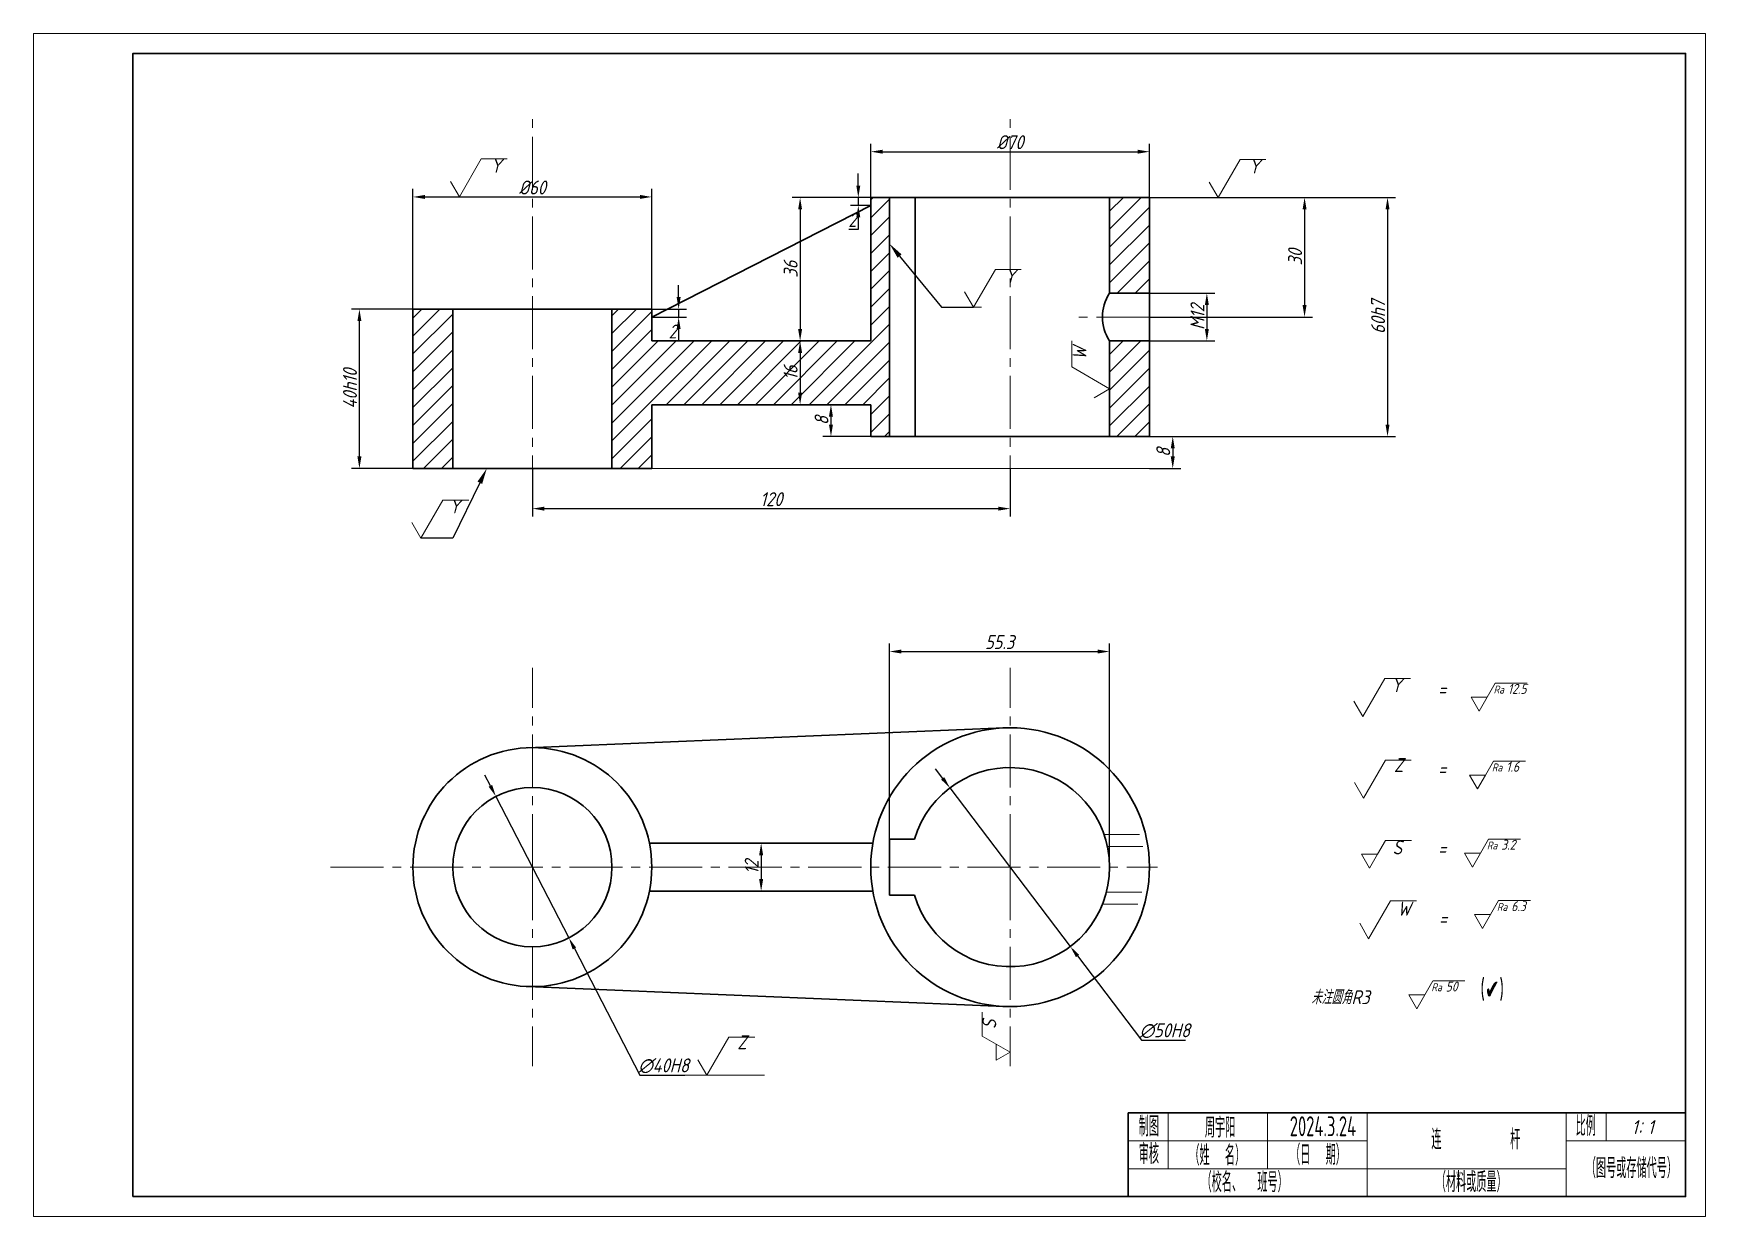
# Model space of a CAD drawing. Header units: millimetres. Extents: x 0 to 420, y 0 to 297.
import ezdxf
from ezdxf import colors
from ezdxf.entities.mleader import LeaderData, LeaderLine
from ezdxf.math import Vec2, Vec3

# ---------------------------------------------------------------- set-up
doc = ezdxf.new("R2010")
doc.units = ezdxf.units.MM
doc.header["$LTSCALE"] = 0.7
doc.linetypes.add('CENTER2', pattern=[28.575, 19.05, -3.175, 3.175, -3.175])
doc.linetypes.add('DASHED', pattern=[19.05, 12.7, -6.35])
for name, color, linetype, lineweight in [('尺寸标注', 4, 'Continuous', 15), ('点划线', 31, 'CENTER2', 15), ('粗实线', 255, 'Continuous', 30), ('细实线', 3, 'Continuous', 15), ('虚线', 4, 'DASHED', 15)]:
    doc.layers.add(name, color=color, linetype=linetype, lineweight=lineweight)
doc.styles.get("Standard").update_dxf_attribs({"font": 'arial.ttf'})
doc.styles.add('中文', font='gbenor.shx', dxfattribs={"width": 0.707, "height": 5, "bigfont": 'gbcbig.shx'})
doc.styles.add('尺寸3.5', font='gbeitc.shx', dxfattribs={"height": 3.5, "bigfont": 'gbcbig.shx'})
doc.styles.add('斜体2.5', font='gbeitc.shx', dxfattribs={"height": 2.5, "bigfont": 'gbcbig.shx'})
doc.dimstyles.new('尺寸3.5', dxfattribs={"dimtxt": 3.5, "dimasz": 3, "dimexe": 2, "dimexo": 0, "dimtad": 1, "dimtoh": 1, "dimdec": 0, "dimtxsty": '尺寸3.5', "dimcen": 2.5, "dimadec": 0, "dimazin": 0, "dimtfac": 1, "dimtdec": 0, "dimtmove": 0, "dimatfit": 3, "dimfxl": 1, "dimarcsym": 0})
doc.dimstyles.new('尺寸3.5$3', dxfattribs={"dimtxt": 3.5, "dimasz": 3, "dimexe": 2, "dimexo": 0, "dimtad": 1, "dimtoh": 1, "dimdec": 0, "dimtxsty": '尺寸3.5', "dimcen": 2.5, "dimadec": 0, "dimazin": 0, "dimtfac": 1, "dimtdec": 0, "dimtmove": 0, "dimatfit": 1, "dimfxl": 1, "dimarcsym": 0})

# ---------------------------------------------------------------- blocks, each defined once
blk = doc.blocks.new('*D7')
at = {"layer": 'Defpoints', "color": 0, "transparency": 16777216}
for p in [(155.32, 255.96), (95.32, 227.81), (155.32, 227.81)]:
    blk.add_point(p, dxfattribs=at)
at = {"layer": '尺寸标注', "color": 0, "lineweight": -2, "transparency": 16777216}
for p, q in [((95.32, 227.81), (95.32, 257.96)), ((155.32, 227.81), (155.32, 257.96)), ((98.32, 255.96), (152.32, 255.96))]:
    blk.add_line(p, q, dxfattribs=at)
at = {"layer": '尺寸标注', "color": 0, "transparency": 16777216}
for points in [[(98.32, 256.46), (98.32, 255.46), (95.32, 255.96)], [(152.32, 256.46), (152.32, 255.46), (155.32, 255.96)]]:
    blk.add_solid(points, dxfattribs=at)
at = {"layer": '尺寸标注', "color": 0, "transparency": 16777216, "insert": (125.32, 258.33), "char_height": 3.5, "attachment_point": 5, "style": '尺寸3.5'}
blk.add_mtext('%%C60', dxfattribs=at)
blk = doc.blocks.new('*D8')
at = {"layer": 'Defpoints', "color": 0, "transparency": 16777216}
for p in [(81.88, 227.81), (95.32, 227.81), (95.32, 187.81)]:
    blk.add_point(p, dxfattribs=at)
at = {"layer": '尺寸标注', "color": 0, "lineweight": -2, "transparency": 16777216}
for p, q in [((95.32, 227.81), (79.88, 227.81)), ((81.88, 190.81), (81.88, 224.81)), ((95.32, 187.81), (79.88, 187.81))]:
    blk.add_line(p, q, dxfattribs=at)
at = {"layer": '尺寸标注', "color": 0, "transparency": 16777216}
for points in [[(81.38, 224.81), (82.38, 224.81), (81.88, 227.81)], [(81.38, 190.81), (82.38, 190.81), (81.88, 187.81)]]:
    blk.add_solid(points, dxfattribs=at)
at = {"layer": '尺寸标注', "color": 0, "transparency": 16777216, "insert": (79.51, 207.81), "char_height": 3.5, "attachment_point": 5, "rotation": 90, "style": '尺寸3.5'}
blk.add_mtext('40h10', dxfattribs=at)
blk = doc.blocks.new('*D9')
at = {"layer": 'Defpoints', "color": 0, "transparency": 16777216}
for p in [(280.32, 255.81), (280.32, 195.81), (340.12, 195.81)]:
    blk.add_point(p, dxfattribs=at)
at = {"layer": '尺寸标注', "color": 0, "lineweight": -2, "transparency": 16777216}
for p, q in [((280.32, 255.81), (342.12, 255.81)), ((340.12, 252.81), (340.12, 198.81)), ((280.32, 195.81), (342.12, 195.81))]:
    blk.add_line(p, q, dxfattribs=at)
at = {"layer": '尺寸标注', "color": 0, "transparency": 16777216}
for points in [[(339.62, 252.81), (340.62, 252.81), (340.12, 255.81)], [(339.62, 198.81), (340.62, 198.81), (340.12, 195.81)]]:
    blk.add_solid(points, dxfattribs=at)
at = {"layer": '尺寸标注', "color": 0, "transparency": 16777216, "insert": (337.75, 225.81), "char_height": 3.5, "attachment_point": 5, "rotation": 90, "style": '尺寸3.5'}
blk.add_mtext('60h7', dxfattribs=at)
blk = doc.blocks.new('*D10')
at = {"layer": 'Defpoints', "color": 0, "transparency": 16777216}
for p in [(280.32, 255.81), (280.32, 225.81), (319.28, 225.81)]:
    blk.add_point(p, dxfattribs=at)
at = {"layer": '尺寸标注', "color": 0, "lineweight": -2, "transparency": 16777216}
for p, q in [((280.32, 255.81), (321.28, 255.81)), ((319.28, 252.81), (319.28, 228.81)), ((280.32, 225.81), (321.28, 225.81))]:
    blk.add_line(p, q, dxfattribs=at)
at = {"layer": '尺寸标注', "color": 0, "transparency": 16777216}
for points in [[(318.78, 252.81), (319.78, 252.81), (319.28, 255.81)], [(318.78, 228.81), (319.78, 228.81), (319.28, 225.81)]]:
    blk.add_solid(points, dxfattribs=at)
at = {"layer": '尺寸标注', "color": 0, "transparency": 16777216, "insert": (316.9, 240.81), "char_height": 3.5, "attachment_point": 5, "rotation": 90, "style": '尺寸3.5'}
blk.add_mtext('30', dxfattribs=at)
blk = doc.blocks.new('*D11')
at = {"layer": 'Defpoints', "color": 0, "transparency": 16777216}
for p in [(280.32, 231.81), (280.32, 219.81), (294.74, 219.81)]:
    blk.add_point(p, dxfattribs=at)
at = {"layer": '尺寸标注', "color": 0, "lineweight": -2, "transparency": 16777216}
for p, q in [((280.32, 231.81), (296.74, 231.81)), ((294.74, 228.81), (294.74, 222.81)), ((280.32, 219.81), (296.74, 219.81))]:
    blk.add_line(p, q, dxfattribs=at)
at = {"layer": '尺寸标注', "color": 0, "transparency": 16777216}
for points in [[(294.24, 228.81), (295.24, 228.81), (294.74, 231.81)], [(294.24, 222.81), (295.24, 222.81), (294.74, 219.81)]]:
    blk.add_solid(points, dxfattribs=at)
at = {"layer": '尺寸标注', "color": 0, "transparency": 16777216, "insert": (292.37, 225.81), "char_height": 3.5, "attachment_point": 5, "rotation": 90, "style": '尺寸3.5'}
blk.add_mtext('M12', dxfattribs=at)
blk = doc.blocks.new('*D12')
at = {"layer": 'Defpoints', "color": 0, "transparency": 16777216}
for p in [(280.32, 195.81), (280.32, 187.81), (286.17, 187.81)]:
    blk.add_point(p, dxfattribs=at)
at = {"layer": '尺寸标注', "color": 0, "lineweight": -2, "transparency": 16777216}
for p, q in [((280.32, 195.81), (288.17, 195.81)), ((286.17, 192.81), (286.17, 190.81)), ((280.32, 187.81), (288.17, 187.81))]:
    blk.add_line(p, q, dxfattribs=at)
at = {"layer": '尺寸标注', "color": 0, "transparency": 16777216}
for points in [[(285.67, 192.81), (286.67, 192.81), (286.17, 195.81)], [(285.67, 190.81), (286.67, 190.81), (286.17, 187.81)]]:
    blk.add_solid(points, dxfattribs=at)
at = {"layer": '尺寸标注', "color": 0, "transparency": 16777216, "insert": (283.79, 191.81), "char_height": 3.5, "attachment_point": 5, "rotation": 90, "style": '尺寸3.5'}
blk.add_mtext('8', dxfattribs=at)
blk = doc.blocks.new('*D13')
at = {"layer": 'Defpoints', "color": 0, "transparency": 16777216}
for p in [(125.32, 187.81), (245.32, 187.81), (245.32, 177.71)]:
    blk.add_point(p, dxfattribs=at)
at = {"layer": '尺寸标注', "color": 0, "lineweight": -2, "transparency": 16777216}
for p, q in [((125.32, 187.81), (125.32, 175.71)), ((245.32, 187.81), (245.32, 175.71)), ((128.32, 177.71), (242.32, 177.71))]:
    blk.add_line(p, q, dxfattribs=at)
at = {"layer": '尺寸标注', "color": 0, "transparency": 16777216}
for points in [[(128.32, 178.21), (128.32, 177.21), (125.32, 177.71)], [(242.32, 178.21), (242.32, 177.21), (245.32, 177.71)]]:
    blk.add_solid(points, dxfattribs=at)
at = {"layer": '尺寸标注', "color": 0, "transparency": 16777216, "insert": (185.32, 180.08), "char_height": 3.5, "attachment_point": 5, "style": '尺寸3.5'}
blk.add_mtext('120', dxfattribs=at)
blk = doc.blocks.new('*D14')
at = {"layer": 'Defpoints', "color": 0, "transparency": 16777216}
for p in [(280.32, 267.32), (210.32, 255.81), (280.32, 255.81)]:
    blk.add_point(p, dxfattribs=at)
at = {"layer": '尺寸标注', "color": 0, "lineweight": -2, "transparency": 16777216}
for p, q in [((210.32, 255.81), (210.32, 269.32)), ((280.32, 255.81), (280.32, 269.32)), ((213.32, 267.32), (277.32, 267.32))]:
    blk.add_line(p, q, dxfattribs=at)
at = {"layer": '尺寸标注', "color": 0, "transparency": 16777216}
for points in [[(213.32, 267.82), (213.32, 266.82), (210.32, 267.32)], [(277.32, 267.82), (277.32, 266.82), (280.32, 267.32)]]:
    blk.add_solid(points, dxfattribs=at)
at = {"layer": '尺寸标注', "color": 0, "transparency": 16777216, "insert": (245.32, 269.7), "char_height": 3.5, "attachment_point": 5, "style": '尺寸3.5'}
blk.add_mtext('%%C70', dxfattribs=at)
blk = doc.blocks.new('*D15')
at = {"layer": 'Defpoints', "color": 0, "transparency": 16777216}
for p in [(207.19, 253.81), (210.32, 253.81), (210.38, 255.81)]:
    blk.add_point(p, dxfattribs=at)
at = {"layer": '尺寸标注', "color": 0, "lineweight": -2, "transparency": 16777216}
for p, q in [((207.19, 258.81), (207.19, 261.81)), ((210.38, 255.81), (205.19, 255.81)), ((210.32, 253.81), (205.19, 253.81)), ((207.19, 255.81), (207.19, 253.81)), ((207.19, 247.81), (204.82, 247.81)), ((207.19, 250.81), (207.19, 247.81))]:
    blk.add_line(p, q, dxfattribs=at)
at = {"layer": '尺寸标注', "color": 0, "transparency": 16777216}
for points in [[(206.69, 258.81), (207.69, 258.81), (207.19, 255.81)], [(206.69, 250.81), (207.69, 250.81), (207.19, 253.81)]]:
    blk.add_solid(points, dxfattribs=at)
at = {"layer": '尺寸标注', "color": 0, "transparency": 16777216, "insert": (205.69, 250.18), "char_height": 3.5, "attachment_point": 5, "style": '尺寸3.5'}
blk.add_mtext('2', dxfattribs=at)
blk = doc.blocks.new('*D16')
at = {"layer": 'Defpoints', "color": 0, "transparency": 16777216}
for p in [(227.53, 255.81), (192.57, 219.81), (201.29, 219.81)]:
    blk.add_point(p, dxfattribs=at)
at = {"layer": '尺寸标注', "color": 0, "lineweight": -2, "transparency": 16777216}
for p, q in [((227.53, 255.81), (190.57, 255.81)), ((192.57, 252.81), (192.57, 222.81)), ((201.29, 219.81), (190.57, 219.81))]:
    blk.add_line(p, q, dxfattribs=at)
at = {"layer": '尺寸标注', "color": 0, "transparency": 16777216}
for points in [[(192.07, 252.81), (193.07, 252.81), (192.57, 255.81)], [(192.07, 222.81), (193.07, 222.81), (192.57, 219.81)]]:
    blk.add_solid(points, dxfattribs=at)
at = {"layer": '尺寸标注', "color": 0, "transparency": 16777216, "insert": (190.19, 237.81), "char_height": 3.5, "attachment_point": 5, "rotation": 90, "style": '尺寸3.5'}
blk.add_mtext('36', dxfattribs=at)
blk = doc.blocks.new('*D17')
at = {"layer": 'Defpoints', "color": 0, "transparency": 16777216}
for p in [(155.32, 227.81), (155.32, 225.81), (162.06, 225.81)]:
    blk.add_point(p, dxfattribs=at)
at = {"layer": '尺寸标注', "color": 0, "lineweight": -2, "transparency": 16777216}
for p, q in [((162.06, 230.81), (162.06, 233.81)), ((155.32, 227.81), (164.06, 227.81)), ((162.06, 227.81), (162.06, 225.81)), ((155.32, 225.81), (164.06, 225.81)), ((162.06, 222.81), (162.06, 219.81)), ((162.06, 219.81), (159.69, 219.81))]:
    blk.add_line(p, q, dxfattribs=at)
at = {"layer": '尺寸标注', "color": 0, "transparency": 16777216}
for points in [[(161.56, 230.81), (162.56, 230.81), (162.06, 227.81)], [(161.56, 222.81), (162.56, 222.81), (162.06, 225.81)]]:
    blk.add_solid(points, dxfattribs=at)
at = {"layer": '尺寸标注', "color": 0, "transparency": 16777216, "insert": (160.56, 222.18), "char_height": 3.5, "attachment_point": 5, "style": '尺寸3.5'}
blk.add_mtext('2', dxfattribs=at)
blk = doc.blocks.new('*D18')
at = {"layer": 'Defpoints', "color": 0, "transparency": 16777216}
for p in [(210.32, 203.81), (200.32, 195.81), (210.32, 195.81)]:
    blk.add_point(p, dxfattribs=at)
at = {"layer": '尺寸标注', "color": 0, "lineweight": -2, "transparency": 16777216}
for p, q in [((210.32, 203.81), (198.32, 203.81)), ((200.32, 200.81), (200.32, 198.81)), ((210.32, 195.81), (198.32, 195.81))]:
    blk.add_line(p, q, dxfattribs=at)
at = {"layer": '尺寸标注', "color": 0, "transparency": 16777216}
for points in [[(199.82, 200.81), (200.82, 200.81), (200.32, 203.81)], [(199.82, 198.81), (200.82, 198.81), (200.32, 195.81)]]:
    blk.add_solid(points, dxfattribs=at)
at = {"layer": '尺寸标注', "color": 0, "transparency": 16777216, "insert": (197.95, 199.81), "char_height": 3.5, "attachment_point": 5, "rotation": 90, "style": '尺寸3.5'}
blk.add_mtext('8', dxfattribs=at)
blk = doc.blocks.new('*D19')
at = {"layer": 'Defpoints', "color": 0, "transparency": 16777216}
for p in [(192.57, 219.81), (192.57, 203.81), (192.57, 203.81)]:
    blk.add_point(p, dxfattribs=at)
at = {"layer": '尺寸标注', "color": 0, "lineweight": -2, "transparency": 16777216}
for p, q in [((192.57, 219.81), (190.57, 219.81)), ((192.57, 216.81), (192.57, 206.81)), ((192.57, 203.81), (190.57, 203.81))]:
    blk.add_line(p, q, dxfattribs=at)
at = {"layer": '尺寸标注', "color": 0, "transparency": 16777216}
for points in [[(192.07, 216.81), (193.07, 216.81), (192.57, 219.81)], [(192.07, 206.81), (193.07, 206.81), (192.57, 203.81)]]:
    blk.add_solid(points, dxfattribs=at)
at = {"layer": '尺寸标注', "color": 0, "transparency": 16777216, "insert": (190.19, 211.81), "char_height": 3.5, "attachment_point": 5, "rotation": 90, "style": '尺寸3.5'}
blk.add_mtext('16', dxfattribs=at)
blk = doc.blocks.new('*D20')
at = {"layer": 'Defpoints', "color": 0, "transparency": 16777216}
for p in [(116.15, 105.48), (134.5, 69.94)]:
    blk.add_point(p, dxfattribs=at)
at = {"layer": '尺寸标注', "color": 0, "lineweight": -2, "transparency": 16777216}
for p, q in [((114.77, 108.14), (113.39, 110.81)), ((116.15, 105.48), (134.5, 69.94)), ((135.87, 67.27), (152.3, 35.46)), ((152.3, 35.46), (163.64, 35.46))]:
    blk.add_line(p, q, dxfattribs=at)
at = {"layer": '尺寸标注', "color": 0, "transparency": 16777216}
for points in [[(115.21, 108.37), (114.33, 107.92), (116.15, 105.48)], [(136.32, 67.5), (135.43, 67.04), (134.5, 69.94)]]:
    blk.add_solid(points, dxfattribs=at)
at = {"layer": '尺寸标注', "color": 0, "transparency": 16777216, "insert": (158.28, 37.83), "char_height": 3.5, "attachment_point": 5, "style": '尺寸3.5'}
blk.add_mtext('∅40H8', dxfattribs=at)
blk = doc.blocks.new('*D21')
at = {"layer": 'Defpoints', "color": 0, "transparency": 16777216}
for p in [(188.75, 93.71), (182.78, 81.71), (188.75, 81.71)]:
    blk.add_point(p, dxfattribs=at)
at = {"layer": '尺寸标注', "color": 0, "lineweight": -2, "transparency": 16777216}
for p, q in [((188.75, 93.71), (180.78, 93.71)), ((182.78, 90.71), (182.78, 84.71)), ((188.75, 81.71), (180.78, 81.71))]:
    blk.add_line(p, q, dxfattribs=at)
at = {"layer": '尺寸标注', "color": 0, "transparency": 16777216}
for points in [[(182.28, 90.71), (183.28, 90.71), (182.78, 93.71)], [(182.28, 84.71), (183.28, 84.71), (182.78, 81.71)]]:
    blk.add_solid(points, dxfattribs=at)
at = {"layer": '尺寸标注', "color": 0, "transparency": 16777216, "insert": (180.4, 87.71), "char_height": 3.5, "attachment_point": 5, "rotation": 90, "style": '尺寸3.5'}
blk.add_mtext('12', dxfattribs=at)
blk = doc.blocks.new('*D22')
at = {"layer": 'Defpoints', "color": 0, "transparency": 16777216}
for p in [(270.32, 141.84), (215.02, 94.71), (270.32, 87.72)]:
    blk.add_point(p, dxfattribs=at)
at = {"layer": '尺寸标注', "color": 0, "lineweight": -2, "transparency": 16777216}
for p, q in [((215.02, 94.71), (215.02, 143.84)), ((270.32, 87.72), (270.32, 143.84)), ((218.02, 141.84), (267.32, 141.84))]:
    blk.add_line(p, q, dxfattribs=at)
at = {"layer": '尺寸标注', "color": 0, "transparency": 16777216}
for points in [[(218.02, 142.34), (218.02, 141.34), (215.02, 141.84)], [(267.32, 142.34), (267.32, 141.34), (270.32, 141.84)]]:
    blk.add_solid(points, dxfattribs=at)
at = {"layer": '尺寸标注', "color": 0, "transparency": 16777216, "insert": (242.67, 144.21), "char_height": 3.5, "attachment_point": 5, "style": '尺寸3.5'}
blk.add_mtext('55.3', dxfattribs=at)
blk = doc.blocks.new('*D23')
at = {"layer": 'Defpoints', "color": 0, "transparency": 16777216}
for p in [(230.2, 107.62), (260.44, 67.8)]:
    blk.add_point(p, dxfattribs=at)
at = {"layer": '尺寸标注', "color": 0, "lineweight": -2, "transparency": 16777216}
for p, q in [((228.38, 110), (226.57, 112.39)), ((230.2, 107.62), (260.44, 67.8)), ((262.26, 65.41), (278.33, 44.25)), ((278.33, 44.25), (289.38, 44.25))]:
    blk.add_line(p, q, dxfattribs=at)
at = {"layer": '尺寸标注', "color": 0, "transparency": 16777216}
for points in [[(228.78, 110.31), (227.99, 109.7), (230.2, 107.62)], [(262.66, 65.71), (261.86, 65.11), (260.44, 67.8)]]:
    blk.add_solid(points, dxfattribs=at)
at = {"layer": '尺寸标注', "color": 0, "transparency": 16777216, "insert": (284.17, 46.63), "char_height": 3.5, "attachment_point": 5, "style": '尺寸3.5'}
blk.add_mtext('∅50H8', dxfattribs=at)
blk = doc.blocks.new('符号')
at = {"layer": '尺寸标注'}
for p, q in [((0, 0), (5.5, 9.53)), ((5.5, 9.53), (12, 9.53)), ((0, 0), (-2.25, 3.9))]:
    blk.add_line(p, q, dxfattribs=at)
blk = doc.blocks.new('表面结构符号-通用')
at = {"layer": '尺寸标注'}
for p, q in [((2.02, 3.5), (4.04, 7)), ((0, 0), (-2.02, 3.5)), ((0, 3.5), (-2.02, 3.5)), ((0, 0), (2.02, 3.5)), ((0, 3.5), (2.02, 3.5))]:
    blk.add_line(p, q, dxfattribs=at)
blk = doc.blocks.new('表面结构符号-属性')
at = {"layer": '尺寸标注'}
blk.add_line((173.22, 132.28), (181.22, 132.28), dxfattribs=at)
blk.add_blockref('表面结构符号-通用', (169.17, 125.28), dxfattribs=at)
at = {"layer": '尺寸标注', "insert": (172.81, 131.69), "char_height": 2, "attachment_point": 1, "style": '斜体2.5'}
blk.add_mtext_dynamic_manual_height_columns('Ra', width=3.8413, gutter_width=12.5, heights=[0], dxfattribs=at)
blk = doc.blocks.new('表面结构符号--属性')
at = {"layer": '尺寸标注'}
blk.add_blockref('表面结构符号-属性', (0, 0), dxfattribs=at)
at = {"layer": '尺寸标注', "style": '斜体2.5'}
blk.add_attdef('RA', (176.39, 129.62), '', height=2.5, dxfattribs=at)

msp = doc.modelspace()

# ---------------------------------------------------------------- hatches: boundary and pattern name
at = {"layer": '粗实线'}
h = msp.add_hatch(dxfattribs=at)
h.set_pattern_fill('ANSI31', color=256)
h.paths.add_polyline_path([(105.32, 227.81), (95.32, 227.81), (95.32, 187.81), (105.32, 187.81)])
h.paths.add_polyline_path([(215.02, 244.21), (215.02, 255.81), (210.32, 255.81), (210.32, 219.81), (155.32, 219.81), (155.32, 227.81), (145.32, 227.81), (145.32, 187.81), (155.32, 187.81), (155.32, 203.81), (210.32, 203.81), (210.32, 195.81), (215.02, 195.81)])
h.paths.add_polyline_path([(280.32, 255.81), (270.32, 255.81), (270.32, 231.81), (280.32, 231.81)])
h.paths.add_polyline_path([(280.32, 219.81), (270.32, 219.81), (270.32, 195.81), (280.32, 195.81)])

# ---------------------------------------------------------------- linework, layer by layer
at = {"layer": '尺寸标注'}
for p, q in [((236.12, 228.25), (238.12, 228.25)), ((155.32, 187.81), (280.32, 187.81)), ((339.64, 94.44), (346.14, 94.44)), ((238.32, 45.3), (238.32, 51.3)), ((163.64, 35.46), (183.64, 35.46))]:
    msp.add_line(p, q, dxfattribs=at)
at = {"layer": '点划线'}
for p, q in [((125.32, 177.71), (125.32, 277.71)), ((245.32, 177.71), (245.32, 277.71)), ((280.32, 225.81), (260.32, 225.81)), ((280.32, 225.81), (283.32, 225.81)), ((125.32, 87.71), (125.32, 137.71)), ((245.32, 87.71), (245.32, 137.71)), ((74.61, 87.71), (280.32, 87.71)), ((125.32, 87.71), (125.32, 37.71)), ((245.32, 87.71), (245.32, 37.71)), ((280.32, 87.71), (282.32, 87.71)), ((275, 26), (285, 25.99))]:
    msp.add_line(p, q, dxfattribs=at)
at = {"layer": '粗实线'}
for p, q in [((155.32, 225.81), (210.32, 253.81)), ((210.32, 219.81), (210.32, 255.81)), ((210.32, 255.81), (280.32, 255.81)), ((210.32, 255.81), (210.32, 253.81)), ((215.02, 244.21), (215.02, 255.81)), ((221.5, 195.81), (221.5, 255.81)), ((270.32, 231.81), (270.32, 255.81)), ((280.32, 255.81), (280.32, 195.81)), ((215.02, 244.21), (215.02, 195.81)), ((280.32, 231.81), (270.32, 231.81)), ((95.32, 187.81), (95.32, 227.81)), ((95.32, 227.81), (155.32, 227.81)), ((105.32, 187.81), (105.32, 227.81)), ((145.32, 227.81), (145.32, 187.81)), ((155.32, 227.81), (155.32, 219.81)), ((155.32, 219.81), (210.32, 219.81)), ((270.32, 195.81), (270.32, 219.81)), ((280.32, 219.81), (270.32, 219.81)), ((155.32, 203.81), (155.32, 187.81)), ((155.32, 203.81), (210.32, 203.81)), ((210.32, 203.81), (210.32, 195.81)), ((280.32, 195.81), (210.32, 195.81)), ((125.32, 187.81), (95.32, 187.81)), ((125.32, 187.81), (155.32, 187.81)), ((124.07, 117.68), (243.86, 122.68)), ((154.72, 93.71), (210.84, 93.71)), ((215.02, 87.71), (215.02, 94.71)), ((215.02, 94.71), (221.32, 94.7)), ((215.02, 87.71), (215.02, 80.71)), ((154.72, 81.71), (210.84, 81.71)), ((215.02, 80.71), (221.32, 80.7)), ((124.07, 57.73), (243.86, 52.74))]:
    msp.add_line(p, q, dxfattribs=at)
for points in [[(25, 5), (415, 5), (415, 292), (25, 292)], [(415, 5), (275, 5), (275, 26), (415, 26)]]:
    msp.add_lwpolyline(points, close=True, dxfattribs=at)
for centre, radius in [((245.32, 87.71), 35), ((125.32, 87.71), 30), ((125.32, 87.71), 20)]:
    msp.add_circle(centre, radius, dxfattribs=at)
for centre, radius, start, end in [((279.42, 225.81), 10.9, 146.6015, 213.3985), ((245.32, 87.71), 25, 196.2817, 163.77)]:
    msp.add_arc(centre, radius, start, end, dxfattribs=at)
at = {"layer": '细实线'}
for p, q in [((285, 25.99), (285, 12)), ((310, 25.99), (310, 12)), ((335, 25.99), (335, 12)), ((385, 25.99), (385, 5)), ((395, 25.99), (395, 19)), ((275.09, 19), (335, 19)), ((385, 19), (415, 19)), ((275.09, 12), (385, 12)), ((335, 12), (335, 5))]:
    msp.add_line(p, q, dxfattribs=at)
msp.add_lwpolyline([(0, 0), (420, 0), (420, 297), (0, 297)], close=True, dxfattribs=at)
at = {"layer": '虚线'}
for p, q in [((268.94, 95.91), (279.35, 95.91)), ((269.78, 92.91), (279.35, 92.91)), ((269.51, 81.39), (279.06, 81.39)), ((268.52, 78.39), (279.06, 78.39))]:
    msp.add_line(p, q, dxfattribs=at)

# ---------------------------------------------------------------- block references
at = {"layer": '尺寸标注'}
for name, p in [('符号', (107, 255.96)), ('符号', (297.59, 255.81)), ('符号', (236.12, 228.25)), ('符号', (97.32, 170.34)), ('符号', (333.91, 125.51)), ('符号', (334.09, 105.02)), ('表面结构符号-通用', (335.59, 87.44)), ('符号', (335.37, 69.72)), ('符号', (169.16, 35.46))]:
    msp.add_blockref(name, p, dxfattribs=at)
at = {"layer": '尺寸标注', "rotation": 90}
for name, p in [('符号', (270.32, 207.81)), ('表面结构符号-通用', (245.32, 41.26))]:
    msp.add_blockref(name, p, dxfattribs=at)
at = {"layer": '尺寸标注'}
for p, values in [((193.94, 1.6), {'RA': '12.5'}), ((193.52, -17.95), {'RA': '1.6'}), ((192.26, -37.54), {'RA': '3.2'}), ((194.78, -52.96), {'RA': '6.3'}), ((178.32, -73.13), {'RA': '50'})]:
    msp.add_blockref('表面结构符号--属性', p, dxfattribs=at).add_auto_attribs(values)

# ---------------------------------------------------------------- texts
at = {"layer": '尺寸标注', "attachment_point": 1}
for s, width, insert, char_height, style in [('Y', 7.1272, (114.84, 265.51), 3.5, '尺寸3.5'), ('Y', 6.6714, (305.31, 265.33), 3.5, '尺寸3.5'), ('Y', 6.757, (244, 237.85), 3.5, '尺寸3.5'), ('Y', 2.0069, (104.44, 180), 3.5, '尺寸3.5'), ('Y', 2.0069, (341.03, 135.17), 3.5, '尺寸3.5'), ('=', 12.0036, (352.82, 134.17), 3.5, '尺寸3.5'), ('Z', 6.3449, (341.72, 115.07), 3.5, '尺寸3.5'), ('=', 12.0036, (352.82, 114.17), 3.5, '尺寸3.5'), ('S', 5.7593, (341.4, 94.42), 3.5, '尺寸3.5'), ('=', 12.0036, (352.82, 94.17), 3.5, '尺寸3.5'), ('W', 6.4249, (342.63, 79.04), 3.5, '尺寸3.5'), ('=', 12.0036, (353.04, 76.61), 3.5, '尺寸3.5'), ('({\\fMS PGothic|b0|i0|c128|p34;✔})', 12.5667, (363.45, 59.63), 5, '中文'), ('未注圆角R3', 27.5909, (320.97, 56.81), 3.5, '尺寸3.5'), ('Z', 6.3449, (176.79, 45.5), 3.5, '尺寸3.5')]:
    msp.add_mtext_dynamic_manual_height_columns(s, width=width, gutter_width=25, heights=[0], dxfattribs=dict(at, insert=insert, char_height=char_height, style=style))
at = {"layer": '尺寸标注', "char_height": 3.5, "attachment_point": 1, "rotation": 90, "style": '尺寸3.5'}
for s, width, insert in [('W', 6.4249, (261.01, 215.07)), ('S', 5.7593, (238.34, 47.07))]:
    msp.add_mtext_dynamic_manual_height_columns(s, width=width, gutter_width=25, heights=[0], dxfattribs=dict(at, insert=insert))
at = {"layer": '细实线', "style": '中文', "width": 0.707}
for s, p in [('  周宇阳', (290.42, 19.83)), ('2024.3.24', (315.57, 20.17)), ('连         杆', (351.13, 16.85)), ('（姓  名）', (290.34, 12.84)), ('（日  期）', (315.65, 12.98)), ('（校名、  班号）', (293.4, 6.11))]:
    msp.add_text(s, height=5, dxfattribs=at).set_placement(p)
at = {"layer": '细实线', "attachment_point": 1}
for s, width, insert, char_height, style in [('制图', 6.3932, (277.63, 25.11), 5, '中文'), ('比例', 8.3236, (387.36, 25.23), 5, '中文'), ('1：1', 12.7487, (401.45, 24.21), 3.5, '尺寸3.5'), ('审核', 6.4784, (277.63, 18.21), 5, '中文'), ('（图号或存储代号）', 26.085, (389.92, 14.64), 5, '中文'), ('（材料或质量）', 18.242, (352.24, 11.15), 5, '中文')]:
    msp.add_mtext_dynamic_manual_height_columns(s, width=width, gutter_width=25, heights=[0], dxfattribs=dict(at, insert=insert, char_height=char_height, style=style))

# ---------------------------------------------------------------- dimensions: what is measured, and where the dimension line sits
at = {"layer": '尺寸标注'}
for base, p1, p2, text, picture, middle in [((280.32, 267.32), (210.32, 255.81), (280.32, 255.81), '%%C<>', '*D14', (245.32, 269.7)), ((155.32, 255.96), (95.32, 227.81), (155.32, 227.81), '%%C60', '*D7', (125.32, 258.33)), ((270.32, 141.84), (215.02, 94.71), (270.32, 87.72), '<>.3', '*D22', (242.67, 144.21))]:
    dim = msp.add_linear_dim(base=base, p1=p1, p2=p2, text=text, dimstyle='尺寸3.5', dxfattribs=at)
    dim.commit()
    dim.dimension.update_dxf_attribs({"geometry": picture, "text_midpoint": middle})
for base, p1, p2, picture, middle in [((207.19, 253.81), (210.38, 255.81), (210.32, 253.81), '*D15', (205.69, 250.18)), ((192.57, 219.81), (227.53, 255.81), (201.29, 219.81), '*D16', (190.19, 237.81)), ((319.28, 225.81), (280.32, 255.81), (280.32, 225.81), '*D10', (316.9, 240.81)), ((162.06, 225.81), (155.32, 227.81), (155.32, 225.81), '*D17', (160.56, 222.18)), ((192.57, 203.81), (192.57, 219.81), (192.57, 203.81), '*D19', (190.19, 211.81)), ((286.17, 187.81), (280.32, 195.81), (280.32, 187.81), '*D12', (283.79, 191.81)), ((182.78, 81.71), (188.75, 93.71), (188.75, 81.71), '*D21', (180.4, 87.71))]:
    dim = msp.add_linear_dim(base=base, p1=p1, p2=p2, angle=90, dimstyle='尺寸3.5', dxfattribs=at)
    dim.commit()
    dim.dimension.update_dxf_attribs({"geometry": picture, "text_midpoint": middle})
for base, p1, p2, text, picture, middle in [((340.12, 195.81), (280.32, 255.81), (280.32, 195.81), '<>h7', '*D9', (337.75, 225.81)), ((294.74, 219.81), (280.32, 231.81), (280.32, 219.81), 'M<>', '*D11', (292.37, 225.81)), ((81.88, 227.81), (95.32, 187.81), (95.32, 227.81), '<>h10', '*D8', (79.51, 207.81))]:
    dim = msp.add_linear_dim(base=base, p1=p1, p2=p2, angle=90, text=text, dimstyle='尺寸3.5', dxfattribs=at)
    dim.commit()
    dim.dimension.update_dxf_attribs({"geometry": picture, "text_midpoint": middle})
dim = msp.add_aligned_dim(p1=(210.32, 203.81), p2=(210.32, 195.81), distance=-10, dimstyle='尺寸3.5', dxfattribs=at)
dim.commit()
dim.dimension.update_dxf_attribs({"geometry": '*D18', "text_midpoint": (197.95, 199.81)})
dim = msp.add_linear_dim(base=(245.32, 177.71), p1=(125.32, 187.81), p2=(245.32, 187.81), dimstyle='尺寸3.5', dxfattribs=at)
dim.commit()
dim.dimension.update_dxf_attribs({"geometry": '*D13', "text_midpoint": (185.32, 180.08)})
for p1, p2, picture, middle in [((116.15, 105.48), (134.5, 69.94), '*D20', (158.28, 35.46)), ((230.2, 107.62), (260.44, 67.8), '*D23', (284.17, 44.25))]:
    dim = msp.add_diameter_dim_2p(p1=p1, p2=p2, text='<>H8', dimstyle='尺寸3.5$3', dxfattribs=at)
    dim.commit()
    dim.dimension.update_dxf_attribs({"geometry": picture, "text_midpoint": middle, "dimtype": 163})

# ---------------------------------------------------------------- leaders
ml = msp.add_multileader_mtext('Standard', dxfattribs=at)
ml.set_content('', color=256)
ml.set_leader_properties()
ml.build(insert=Vec2(0, 0))
ctx = ml.context
ctx.base_point, ctx.plane_origin = Vec3(236.12, 228.25), Vec3(215.02, 244.21)
notes = []
notes.append((ctx, [(0, (1, 1, 0), (228.12, 228.25), (1, 0), 8, [(0, [(215.02, 244.21)], 0, [])])]))
ctx.mtext.insert, ctx.mtext.flow_direction = Vec3(238.12, 230.25), 5
ml = msp.add_multileader_mtext('Standard', dxfattribs=at)
ml.set_content('', color=256)
ml.set_leader_properties()
ml.build(insert=Vec2(0, 0))
ctx = ml.context
ctx.base_point, ctx.plane_origin = Vec3(93.32, 170.34), Vec3(113.88, 187.81)
ctx.text_align_type = 2
notes.append((ctx, [(0, (1, 1, 0), (105.32, 170.34), (-1, 0), 8, [(0, [(113.88, 187.81)], 0, [])])]))
ctx.mtext.insert, ctx.mtext.alignment, ctx.mtext.flow_direction = Vec3(95.32, 172.34), 3, 5
for ctx, leaders in notes:
    for number, flags, end, landing, length, lines in leaders:
        leader = LeaderData()
        leader.index, (leader.has_last_leader_line, leader.has_dogleg_vector, leader.attachment_direction) = number, flags
        leader.last_leader_point, leader.dogleg_vector, leader.dogleg_length = Vec3(end), Vec3(landing), length
        for number, points, colour, breaks in lines:
            line = LeaderLine()
            line.index, line.vertices, line.color, line.breaks = number, Vec3.list(points), colors.encode_raw_color(colour), breaks
            leader.lines.append(line)
        ctx.leaders.append(leader)

doc.saveas('drawing.dxf')
